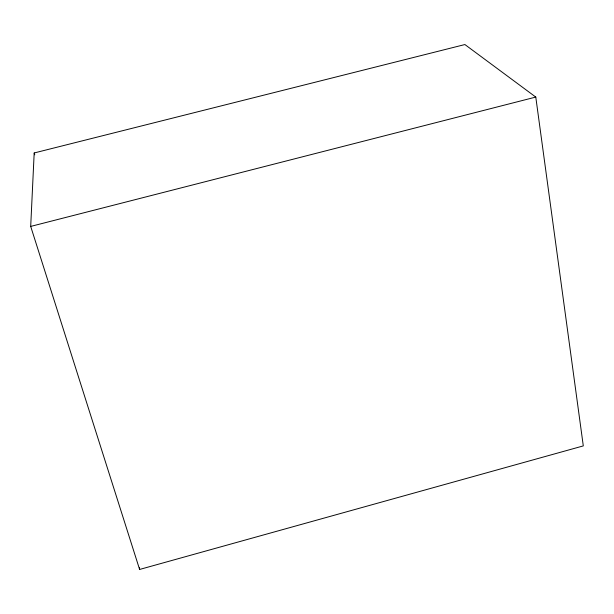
<?xml version="1.0" encoding="UTF-8"?>
<svg xmlns="http://www.w3.org/2000/svg" width="614" height="614" viewBox="0 0 614 614"><rect width="100%" height="100%" fill="white"/><g stroke="black" fill="none" stroke-linecap="round" stroke-linejoin="round"><path stroke-width="0.92" d="M30.7 226.412L34.184 152.963L464.89 44.546L535.784 97.073L583.3 445.902L139.608 569.454L30.7 226.412L535.784 97.073M34.184 152.963L34.752 154.797M139.409 567.551L139.608 569.454"/></g></svg>
